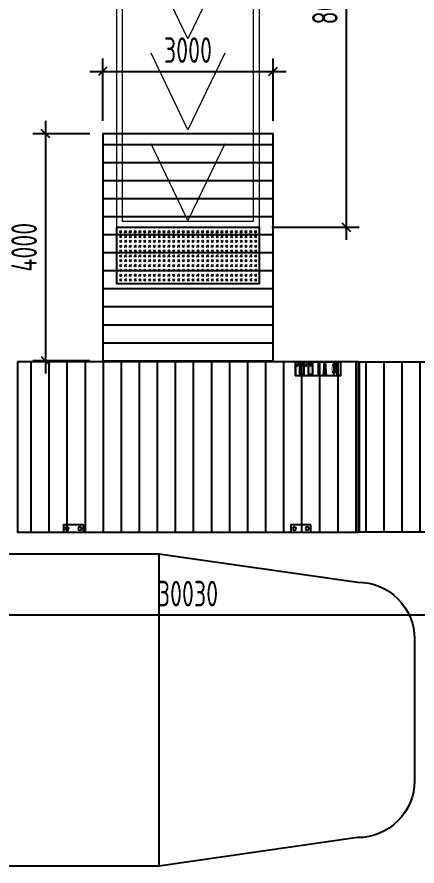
# Model space of a CAD drawing. Header units: millimetres. Extents: x 136606 to 1229059, y 82794 to 127566.
# Drawn here: x 361187 to 368224, y 99011 to 113962 of the extents above; entities that cross this region are included whole.
import ezdxf

# ---------------------------------------------------------------- set-up
doc = ezdxf.new("R2010")
doc.units = ezdxf.units.MM
for name, color, linetype in [('5t系缆柱', 150, 'Continuous'), ('HR-pontoon', 161, 'Continuous'), ('水电箱', 40, 'Continuous'), ('浮桥', 13, 'Continuous'), ('消防箱', 112, 'Continuous')]:
    doc.layers.add(name, color=color, linetype=linetype)
doc.layers.add('抱桩器', color=1, linetype='Continuous', lineweight=18)
doc.styles.add('hztxt', font='ros1.shx', dxfattribs={"width": 0.8, "bigfont": 'hztxt.shx'})
doc.dimstyles.new('DIM-150', dxfattribs={"dimscale": 150, "dimtxt": 3, "dimasz": 1, "dimexe": 1.5, "dimexo": 1.5, "dimgap": 1, "dimtad": 1, "dimdec": 1, "dimdsep": 46, "dimtxsty": 'hztxt', "dimblk": 'OBLIQUE', "dimcen": 0, "dimdle": 1.5, "dimclrd": 9, "dimclre": 9, "dimclrt": 2, "dimadec": 1, "dimazin": 0, "dimtfac": 1, "dimtdec": 1, "dimtix": 1, "dimtmove": 2, "dimatfit": 3, "dimldrblk": 'ARCHTICK', "dimfxl": 10, "dimtolj": 1, "dimtzin": 0, "dimarcsym": 1})

# ---------------------------------------------------------------- blocks, each defined once
blk = doc.blocks.new('*U23')
at = {"layer": '水电箱'}
h = blk.add_hatch(dxfattribs=at)
h.set_pattern_fill('ANSI31', color=5, scale=96.6791, angle=50.4742, style=0)
h.set_pattern_definition([(44.999999, (-1654.6997, -1774.5766), (-0.34181224, 0.34181223), [])])
h.paths.add_polyline_path([(328, 70), (328, 85), (301, 85), (301, 70)])
h.paths.add_polyline_path([(301, 70), (301, 85), (274, 85), (274, 70)])
at = {"layer": '消防箱', "extrusion": (-6.66979e-17, -1.24072e-06, 1)}
h = blk.add_hatch(color=240, dxfattribs=at)
h.dxf.hatch_style = 1
edge = h.paths.add_edge_path()
edge.add_line((-331, 80), (-300, 80))
edge.add_line((-300, 80), (-300, 92))
edge.add_line((-300, 92), (-331, 92))
edge.add_ellipse((-322, 36), major_axis=(0, 56.9), ratio=0.999994, start_angle=9.5957, end_angle=90.002)
edge.add_ellipse((-297, -4), major_axis=(0, 90.8), ratio=0.999994, start_angle=22.0899, end_angle=63.8382, ccw=False)
h.paths.add_polyline_path([(-276, 108), (-300, 108), (-300, 92), (-276, 92)])
h.paths.add_polyline_path([(-276, 92), (-300, 92), (-300, 80), (-276, 80)])
h.paths.add_polyline_path([(-241, 92), (-276, 92), (-276, 80), (-241, 80)])
h.paths.add_polyline_path([(-276, 80), (-300, 80), (-300, 55), (-276, 55)])
h.paths.add_polyline_path([(-253, 55), (-323, 55), (-323, -102), (-253, -102)])
h = blk.add_hatch(color=240, dxfattribs=at)
h.dxf.hatch_style = 1
edge = h.paths.add_edge_path()
edge.add_line((-176, 80), (-144, 80))
edge.add_line((-144, 80), (-144, 92))
edge.add_line((-144, 92), (-176, 92))
edge.add_ellipse((-166, 36), major_axis=(0, 56.9), ratio=0.999994, start_angle=9.5957, end_angle=90.002)
edge.add_ellipse((-142, -4), major_axis=(0, 90.8), ratio=0.999994, start_angle=22.0899, end_angle=63.8382, ccw=False)
h.paths.add_polyline_path([(-120, 108), (-144, 108), (-144, 92), (-120, 92)])
h.paths.add_polyline_path([(-120, 92), (-144, 92), (-144, 80), (-120, 80)])
h.paths.add_polyline_path([(-85, 92), (-120, 92), (-120, 80), (-85, 80)])
h.paths.add_polyline_path([(-120, 80), (-144, 80), (-144, 55), (-120, 55)])
h.paths.add_polyline_path([(-97, 55), (-167, 55), (-167, -102), (-97, -102)])
for p, q in [((106, 116, 0), (89, -116, 0)), ((126, 116, 0), (106, 116, 0)), ((116, 116, 0), (116, -116, 0)), ((126, 116, 0), (143, -116, 0)), ((143, -116, 0), (89, -116, 0))]:
    blk.add_line(p, q)
at = {"layer": '水电箱', "color": 5}
for p, q in [((258, 66, 0), (258, 58, 0)), ((258, 66, 0), (343, 66, 0)), ((258, 58, 0), (343, 58, 0)), ((258, 57, 0), (258, 49, 0)), ((258, 57, 0), (343, 57, 0)), ((258, 49, 0), (343, 49, 0)), ((259, 57, 0), (259, 58, 0)), ((274, 70, 0), (271, 66, 0)), ((271, 49, 0), (271, -44, 0)), ((271, 3, 0), (331, 3, 0)), ((274, 101, 0), (274, 84, 0)), ((274, 101, 0), (328, 101, 0)), ((274, 85, 0), (274, 70, 0)), ((274, 85, 0), (328, 85, 0)), ((274, 70, 0), (328, 70, 0)), ((328, 101, 0), (328, 84, 0)), ((331, 49, 0), (331, -44, 0)), ((342, 57, 0), (342, 58, 0)), ((343, 66, 0), (343, 58, 0)), ((343, 57, 0), (343, 49, 0)), ((258, -44, 0), (258, -51, 0)), ((258, -44, 0), (343, -44, 0)), ((258, -51, 0), (343, -51, 0)), ((258, -53, 0), (343, -53, 0)), ((258, -53, 0), (258, -61, 0)), ((258, -61, 0), (343, -61, 0)), ((259, -53, 0), (259, -51, 0)), ((274, -65, 0), (271, -61, 0)), ((274, -65, 0), (274, -106, 0)), ((328, -65, 0), (274, -65, 0)), ((328, -65, 0), (331, -61, 0)), ((328, -65, 0), (328, -106, 0)), ((342, -53, 0), (342, -51, 0)), ((343, -44, 0), (343, -51, 0)), ((343, -53, 0), (343, -61, 0))]:
    blk.add_line(p, q, dxfattribs=at)
at = {"layer": '水电箱', "color": 5, "const_width": 2.47, "elevation": 0}
for points in [[(228, 29), (228, -21)], [(230, 27), (230, -22)], [(265, 49), (263, 39)], [(337, 49), (338, 39)], [(264, -34), (264, -44)], [(274, -106), (328, -106)], [(338, -34), (338, -44)]]:
    blk.add_lwpolyline(points, dxfattribs=at)
for points in [[(234, 23, 0.227002), (260, 35, 0.227002)], [(264, 40, 0.026876), (260, 35, 0.026876)], [(338, -34, 0.414214), (338, 40, 0.414214)], [(260, -30, 0.227002), (234, -18, 0.227002)], [(260, -30, 0.026876), (264, -34, 0.026876)]]:
    blk.add_lwpolyline(points, format="xyb", dxfattribs=at)
for points in [[(277, 3, 1), (324, 3, 1)], [(285, 3, 1), (316, 3, 1)]]:
    blk.add_lwpolyline(points, format="xyb", close=True, dxfattribs=at)
at = {"layer": '水电箱', "color": 5}
for radius in [23.7, 15.2]:
    blk.add_circle((301, 3, 0), radius, dxfattribs=at)
blk.add_arc((301, 99, 0), 8.31, 13.4877, 166.5123, dxfattribs=at)
for p in [(259, 58, 0), (259, 58, 0), (301, 107, 0), (259, -52, 0), (259, -52, 0)]:
    blk.add_point(p, dxfattribs=at)
at = {"layer": '消防箱', "color": 240, "extrusion": (-6.66979e-17, -1.24072e-06, 1)}
for p, q in [((-331, 92, 0), (-241, 92, 0)), ((-331, 80, 0), (-241, 80, 0)), ((-323, 55, 0), (-253, 55, 0)), ((-323, -102, 0), (-323, 55, 0)), ((-300, 55, 0), (-300, 108, 0)), ((-276, 108, 0), (-300, 108, 0)), ((-276, 55, 0), (-276, 108, 0)), ((-253, 55, 0), (-253, -102, 0)), ((-241, 80, 0), (-241, 92, 0)), ((-176, 92, 0), (-85, 92, 0)), ((-176, 80, 0), (-85, 80, 0)), ((-167, 55, 0), (-97, 55, 0)), ((-167, -102, 0), (-167, 55, 0)), ((-144, 55, 0), (-144, 108, 0)), ((-120, 108, 0), (-144, 108, 0)), ((-120, 55, 0), (-120, 108, 0)), ((-97, 55, 0), (-97, -102, 0)), ((-85, 80, 0), (-85, 92, 0)), ((-253, -102, 0), (-323, -102, 0)), ((-97, -102, 0), (-167, -102, 0))]:
    blk.add_line(p, q, dxfattribs=at)
at = {"layer": '消防箱', "color": 0, "extrusion": (-6.66979e-17, -1.24072e-06, 1), "elevation": 0}
for points in [[(-400, -120), (400, -120), (400, 120), (-400, 120)], [(-398, -118), (398, -118), (398, 118), (-398, 118)]]:
    blk.add_lwpolyline(points, close=True, dxfattribs=at)
at = {"layer": '消防箱', "color": 1, "extrusion": (-6.66979e-17, -1.24072e-06, 1), "elevation": 0}
blk.add_lwpolyline([(0, 120), (0, -120)], dxfattribs=at)
at = {"layer": '消防箱', "color": 240, "extrusion": (-6.66979e-17, -1.24072e-06, 1)}
for centre, major_axis, start_param, end_param in [((-322, 36, 0), (0, 56.9, 0), 0.167476, 1.570832), ((-297, -4, 0), (0, 90.8, 0), 0.385541, 1.114187), ((-166, 36, 0), (0, 56.9, 0), 0.167476, 1.570832), ((-142, -4, 0), (0, 90.8, 0), 0.385541, 1.114187)]:
    blk.add_ellipse(centre, major_axis=major_axis, ratio=0.999994, start_param=start_param, end_param=end_param, dxfattribs=at)
blk = doc.blocks.new('*U17')
at = {"color": 0, "linetype": 'ByBlock', "lineweight": -2, "transparency": 16777216}
blk.add_blockref('*U23', (0, 0), dxfattribs=at)
blk = doc.blocks.new('_Oblique')
at = {"color": 0, "linetype": 'ByBlock', "lineweight": -2}
blk.add_line((-0.5, -0.5), (0.5, 0.5), dxfattribs=at)
blk = doc.blocks.new('*D33')
at = {"color": 9, "lineweight": -2, "transparency": 16777216}
for p, q in [((349180, 104662), (349180, 103207)), ((379210, 104662), (379210, 103207)), ((348955, 103432), (379435, 103432))]:
    blk.add_line(p, q, dxfattribs=at)
at = {"layer": 'Defpoints', "color": 0, "transparency": 16777216}
for p in [(349180, 104887), (379210, 104887), (379210, 103432)]:
    blk.add_point(p, dxfattribs=at)
at = {"color": 9, "lineweight": -2, "transparency": 16777216, "xscale": 150, "yscale": 150, "zscale": 150, "rotation": 180}
blk.add_blockref('_Oblique', (349180, 103432), dxfattribs=at)
at = {"color": 9, "lineweight": -2, "transparency": 16777216, "xscale": 150, "yscale": 150, "zscale": 150}
blk.add_blockref('_Oblique', (379210, 103432), dxfattribs=at)
at = {"color": 2, "transparency": 16777216, "insert": (364195, 103807), "char_height": 450, "attachment_point": 5, "style": 'hztxt'}
blk.add_mtext('\\A1;30030', dxfattribs=at)
blk = doc.blocks.new('_ArchTick')
at = {"color": 0, "linetype": 'ByBlock', "const_width": 0.15}
blk.add_lwpolyline([(-0.5, -0.5), (0.5, 0.5)], dxfattribs=at)
blk = doc.blocks.new('*U13')
at = {"layer": '抱桩器', "color": 1}
blk.add_lwpolyline([(-675, 650), (675, 0), (-675, -650)], dxfattribs=at)
blk = doc.blocks.new('*U14')
at = {"color": 0, "linetype": 'ByBlock', "lineweight": -2, "transparency": 16777216}
for p in [(0, 0), (1600, 0), (3200, 0), (4800, 0), (6400, 0)]:
    blk.add_blockref('*U13', p, dxfattribs=at)
blk = doc.blocks.new('1.5x12m')
h = blk.add_hatch()
h.set_pattern_fill('GOST_GLASS', color=1, scale=10, angle=90)
h.set_pattern_definition([(135, (6000, 500), (5e-15, 84.852814), [50, -70]), (135, (6000, 521.213), (5e-15, 84.852814), [20, -100]), (135, (5978.787, 500), (5e-15, 84.852814), [20, -100])])
h.paths.add_polyline_path([(305060, 77113), (305060, 79613), (304060, 79613), (304060, 77113)])
h = blk.add_hatch()
h.set_pattern_fill('GOST_GLASS', color=1, scale=10, angle=90)
h.set_pattern_definition([(135, (1999.7, 500), (5e-15, 84.852814), [50, -70]), (135, (1999.7, 521.213), (5e-15, 84.852814), [20, -100]), (135, (1978.487, 500), (5e-15, 84.852814), [20, -100])])
h.paths.add_polyline_path([(313060, 77113), (313060, 79613), (313560, 79613), (313560, 77113)])
at = {"color": 1}
for points in [[(305060, 77113), (305060, 79613), (304060, 79613), (304060, 77113)], [(313060, 77113), (313060, 79613), (313560, 79613), (313560, 77113)]]:
    blk.add_lwpolyline(points, close=True, dxfattribs=at)
at = {"layer": '抱桩器', "color": 1}
for points in [[(313060, 79613), (305060, 79613), (305060, 77113), (313060, 77113)], [(312960, 79513), (305160, 79513), (305160, 77213), (312960, 77213)]]:
    blk.add_lwpolyline(points, close=True, dxfattribs=at)
at = {"extrusion": (0, 0, -1), "zscale": -1}
blk.add_blockref('*U14', (-312251, 78363), dxfattribs=at)
blk = doc.blocks.new('5t')
at = {"layer": '5t系缆柱', "color": 6}
blk.add_lwpolyline([(-200, 0), (200, 0), (200, -150), (-200, -150)], close=True, dxfattribs=at)
for centre in [(-128, -75), (128, -75)]:
    blk.add_circle(centre, 34.7, dxfattribs=at)
blk = doc.blocks.new('*U18')
at = {"layer": '5t系缆柱', "xscale": -0.874800000000001, "yscale": 0.8748000000000011, "zscale": 0.8748000000000004, "rotation": 359.9999997006857}
blk.add_blockref('5t', (0, 66), dxfattribs=at)
blk = doc.blocks.new('*U19')
at = {"color": 0, "linetype": 'ByBlock', "lineweight": -2, "transparency": 16777216}
for p in [(12000, 0), (16000, 0)]:
    blk.add_blockref('*U18', p, dxfattribs=at)
blk = doc.blocks.new('*U20')
at = {"color": 252}
for points in [[(-5000, -2750), (-8500, -2250, -0.414214), (-9500, -1250), (-9500, 1250, -0.414214), (-8500, 2250), (-5000, 2750)], [(5000, 2750), (8500, 2250, -0.414214), (9500, 1250), (9500, -1250, -0.414214), (8500, -2250), (5000, -2750)]]:
    blk.add_lwpolyline(points, format="xyb", dxfattribs=at)
blk.add_lwpolyline([(-5000, -2750), (-5000, 2750), (5000, 2750), (5000, -2750)], close=True, dxfattribs=at)
blk = doc.blocks.new('*U21')
at = {"color": 0, "linetype": 'ByBlock', "lineweight": -2, "transparency": 16777216}
blk.add_blockref('*U20', (0, 0), dxfattribs=at)
blk = doc.blocks.new('*D29')
at = {"color": 9, "lineweight": -2, "transparency": 16777216}
for p, q in [((366979, 118486), (366979, 110036)), ((365670, 118261), (367204, 118261)), ((365670, 110261), (367204, 110261))]:
    blk.add_line(p, q, dxfattribs=at)
at = {"layer": 'Defpoints', "color": 0, "transparency": 16777216}
for p in [(365445, 118261), (365445, 110261), (366979, 110261)]:
    blk.add_point(p, dxfattribs=at)
at = {"color": 9, "lineweight": -2, "transparency": 16777216, "xscale": 150, "yscale": 150, "zscale": 150}
for p, rotation in [((366979, 118261), 90), ((366979, 110261), 270)]:
    blk.add_blockref('_Oblique', p, dxfattribs=dict(at, rotation=rotation))
at = {"color": 2, "transparency": 16777216, "insert": (366604, 114261), "char_height": 450, "attachment_point": 5, "rotation": 90, "style": 'hztxt'}
blk.add_mtext('\\A1;8000', dxfattribs=at)
blk = doc.blocks.new('*D30')
at = {"color": 9, "lineweight": -2, "transparency": 16777216}
for p, q in [((362695, 112132), (362695, 113229)), ((365695, 112132), (365695, 113229)), ((362470, 113004), (365920, 113004))]:
    blk.add_line(p, q, dxfattribs=at)
at = {"layer": 'Defpoints', "color": 0, "transparency": 16777216}
for p in [(365695, 113004), (362695, 111907), (365695, 111907)]:
    blk.add_point(p, dxfattribs=at)
at = {"color": 9, "lineweight": -2, "transparency": 16777216, "xscale": 150, "yscale": 150, "zscale": 150, "rotation": 180}
blk.add_blockref('_Oblique', (362695, 113004), dxfattribs=at)
at = {"color": 9, "lineweight": -2, "transparency": 16777216, "xscale": 150, "yscale": 150, "zscale": 150}
blk.add_blockref('_Oblique', (365695, 113004), dxfattribs=at)
at = {"color": 2, "transparency": 16777216, "insert": (364195, 113379), "char_height": 450, "attachment_point": 5, "style": 'hztxt'}
blk.add_mtext('\\A1;3000', dxfattribs=at)
blk = doc.blocks.new('*D31')
at = {"color": 9, "lineweight": -2, "transparency": 16777216}
for p, q in [((361688, 112132), (361688, 107682)), ((362470, 111907), (361463, 111907)), ((362470, 107907), (361463, 107907))]:
    blk.add_line(p, q, dxfattribs=at)
at = {"layer": 'Defpoints', "color": 0, "transparency": 16777216}
for p in [(362695, 111907), (361688, 107907), (362695, 107907)]:
    blk.add_point(p, dxfattribs=at)
at = {"color": 9, "lineweight": -2, "transparency": 16777216, "xscale": 150, "yscale": 150, "zscale": 150}
for p, rotation in [((361688, 111907), 90), ((361688, 107907), 270)]:
    blk.add_blockref('_Oblique', p, dxfattribs=dict(at, rotation=rotation))
at = {"color": 2, "transparency": 16777216, "insert": (361313, 109907), "char_height": 450, "attachment_point": 5, "rotation": 90, "style": 'hztxt'}
blk.add_mtext('\\A1;4000', dxfattribs=at)

msp = doc.modelspace()

# ---------------------------------------------------------------- hatches: boundary and pattern name
at = {"layer": '浮桥'}
h = msp.add_hatch(dxfattribs=at)
h.set_pattern_fill('ANSI31', color=8, scale=100, angle=134.99999998)
h.set_pattern_definition([(180, (3935798.5, 1887813.68), (-1e-07, -317.5), [])])
h.paths.add_polyline_path([(362694.8343, 107907.2046), (365694.8343, 107907.2046), (365694.8343, 111907.2046), (362694.8343, 111907.2046)])
h = msp.add_hatch(dxfattribs=at)
h.set_pattern_fill('ANSI31', color=8, scale=100, angle=224.99999968)
h.set_pattern_definition([(270, (-1452757.62, 3892490.9), (317.5, -2e-06), [])])
h.paths.add_polyline_path([(361194.8343, 107887.2046), (361194.8343, 104887.2046), (367194.8343, 104887.2046), (367194.8343, 107887.2046)])
h = msp.add_hatch(dxfattribs=at)
h.set_pattern_fill('ANSI31', color=8, scale=100, angle=224.99999968)
h.set_pattern_definition([(270, (-1462742.62, 3892490.9), (317.5, -2e-06), [])])
h.paths.add_polyline_path([(379209.8343, 107887.2047), (379209.8343, 104887.2047), (367209.8343, 104887.2046), (367209.8343, 107887.2046)])

# ---------------------------------------------------------------- linework, layer by layer
at = {"layer": 'HR-pontoon'}
for points in [[(362694.8343, 107907.2046), (365694.8343, 107907.2046), (365694.8343, 111907.2046), (362694.8343, 111907.2046)], [(361194.8343, 107887.2046), (361194.8343, 104887.2046), (367194.8343, 104887.2046), (367194.8343, 107887.2046)], [(379209.8343, 107887.2047), (379209.8343, 104887.2047), (367209.8343, 104887.2046), (367209.8343, 107887.2046)]]:
    msp.add_lwpolyline(points, close=True, dxfattribs=at)

# ---------------------------------------------------------------- block references
at = {"xscale": -1, "rotation": 270}
msp.add_blockref('1.5x12m', (285831.9039, -194799.0849), dxfattribs=at)
for name, p in [('*U17', (366483.4632, 107767.2192, -0.0001)), ('*U19', (350179.8343, 104952.8142)), ('*U21', (358679.8335, 101760.8789))]:
    msp.add_blockref(name, p)

# ---------------------------------------------------------------- dimensions: what is measured, and where the dimension line sits
for base, p1, p2, picture, middle in [((366978.8124, 110261.1806), (365444.8092, 118261.213), (365444.8092, 110261.1806), '*D29', (366603.8124, 114261.1968)), ((361687.5408, 107907.2046), (362694.8343, 111907.2046), (362694.8343, 107907.2046), '*D31', (361312.5408, 109907.2046))]:
    dim = msp.add_linear_dim(base=base, p1=p1, p2=p2, angle=90, dimstyle='DIM-150')
    dim.commit()
    dim.dimension.update_dxf_attribs({"geometry": picture, "text_midpoint": middle})
for base, p1, p2, picture, middle in [((365694.8343, 113004.0905), (362694.8343, 111907.2046), (365694.8343, 111907.2046), '*D30', (364194.8343, 113379.0905)), ((379209.8351, 103432.2202), (349179.8335, 104887.2039), (379209.8351, 104887.2039), '*D33', (364194.8343, 103807.2202))]:
    dim = msp.add_linear_dim(base=base, p1=p1, p2=p2, dimstyle='DIM-150')
    dim.commit()
    dim.dimension.update_dxf_attribs({"geometry": picture, "text_midpoint": middle})

doc.saveas('drawing.dxf')
